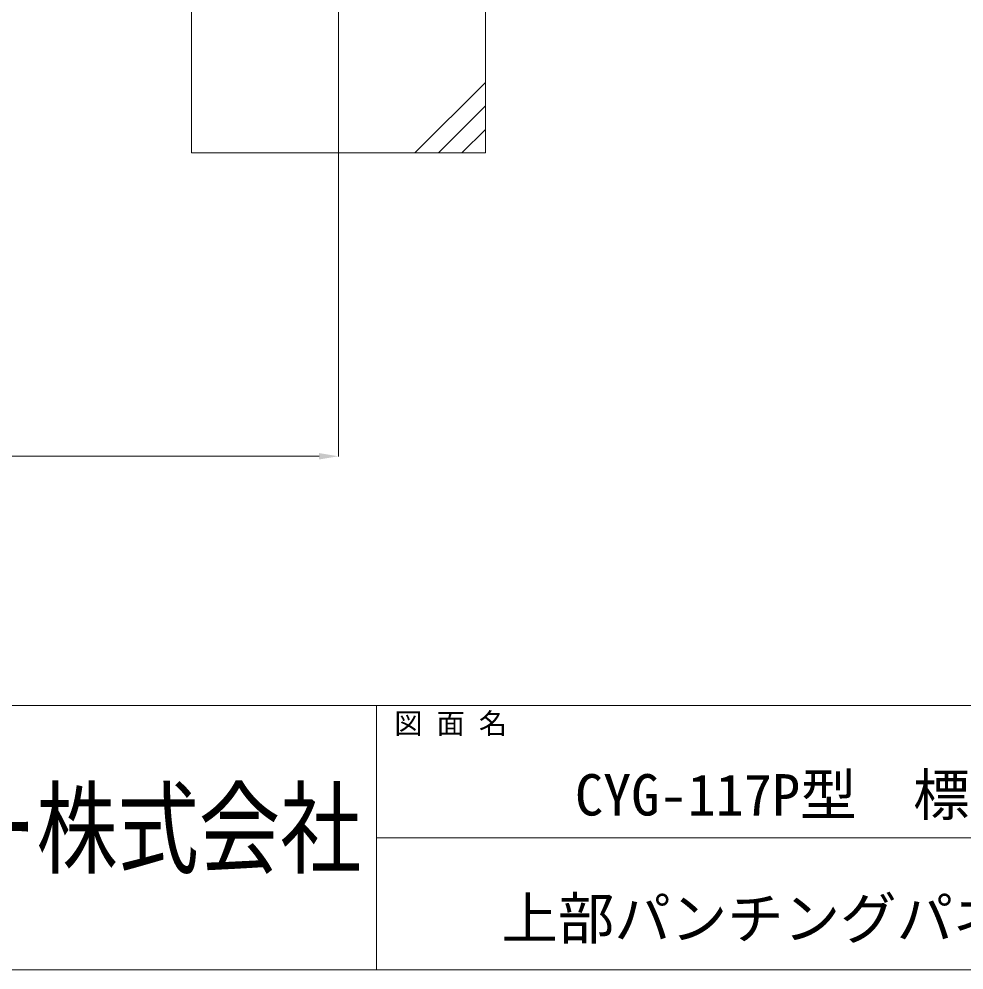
# Model space of a CAD drawing. Units: millimetres, scale not verified. Extents: x -20976 to 3174, y -17325 to 17325.
# Drawn here: x -8123 to -4908, y 675 to 3911 of the extents above; entities that cross this region are included whole.
import ezdxf
from ezdxf.enums import TextEntityAlignment as Align

# ---------------------------------------------------------------- set-up
doc = ezdxf.new("R2010")
doc.units = ezdxf.units.MM
doc.header["$LTSCALE"] = 90
doc.linetypes.add('CHAIN2', pattern=[12, 9, -1, 1, -1])
for name, color, linetype, lineweight in [('0-7_ﾛｺﾞ', 140, 'Continuous', 9), ('0-9_基礎工事用PCA大', 7, 'Continuous', 18), ('0-A_図面枠', 7, 'Continuous', 18), ('0-B_寸法', 3, 'Continuous', 18), ('1-4_通芯', 1, 'CHAIN2', 18)]:
    doc.layers.add(name, color=color, linetype=linetype, lineweight=lineweight)
doc.styles.add('ＭＳ ゴシック', font='')
doc.styles.get('ＭＳ ゴシック').set_extended_font_data('MS Gothic')

msp = doc.modelspace()

# ---------------------------------------------------------------- linework, layer by layer
at = {"layer": '0-9_基礎工事用PCA大'}
for p, q in [((-6536.24, 3695), (-6776.24, 3455)), ((-6536.24, 3615), (-6696.24, 3455)), ((-6536.24, 3535), (-6616.24, 3455))]:
    msp.add_line(p, q, dxfattribs=at)
msp.add_lwpolyline([(-7536.24, 3455), (-6536.24, 3455), (-6536.24, 4455), (-7536.24, 4455)], close=True, dxfattribs=at)
at = {"layer": '0-A_図面枠'}
for p, q in [((-20976.24, 1575), (3173.76, 1575)), ((-6906.24, 1575), (-6906.24, 675)), ((-6906.24, 1125), (3173.76, 1125))]:
    msp.add_line(p, q, dxfattribs=at)
msp.add_lwpolyline([(-20976.24, 17325), (3173.76, 17325), (3173.76, 675), (-20976.24, 675)], close=True, dxfattribs=at)
at = {"layer": '0-B_寸法'}
for p, q in [((-7036.24, 3454), (-7036.24, 2421.85)), ((-7102.24, 2422.85), (-18770.24, 2422.85))]:
    msp.add_line(p, q, dxfattribs=at)
at = {"layer": '0-B_寸法', "color": 91}
msp.add_solid([(-7102.24, 2433.85), (-7036.24, 2422.85), (-7102.24, 2411.85)], dxfattribs=at)
at = {"layer": '1-4_通芯'}
msp.add_line((-7036.24, 3455), (-7036.24, 5367), dxfattribs=at)

# ---------------------------------------------------------------- texts
at = {"layer": '0-7_ﾛｺﾞ', "color": 7, "style": 'ＭＳ ゴシック', "width": 0.8}
msp.add_text('日本セイフティー株式会社', height=253.4, dxfattribs=at).set_placement((-10276.15, 953.97), align=Align.BOTTOM_LEFT)
at = {"layer": '0-A_図面枠', "style": 'ＭＳ ゴシック'}
for s, height, p in [('図 面 名', 70.38, (-6846.24, 1457.4)), ('CYG-117P型\u3000標準図', 140.8, (-6231.49, 1158.35)), ('上部パンチングパネル仕様', 140.8, (-6481.64, 738.13))]:
    msp.add_text(s, height=height, dxfattribs=at).set_placement(p, align=Align.BOTTOM_LEFT)

doc.saveas('drawing.dxf')
